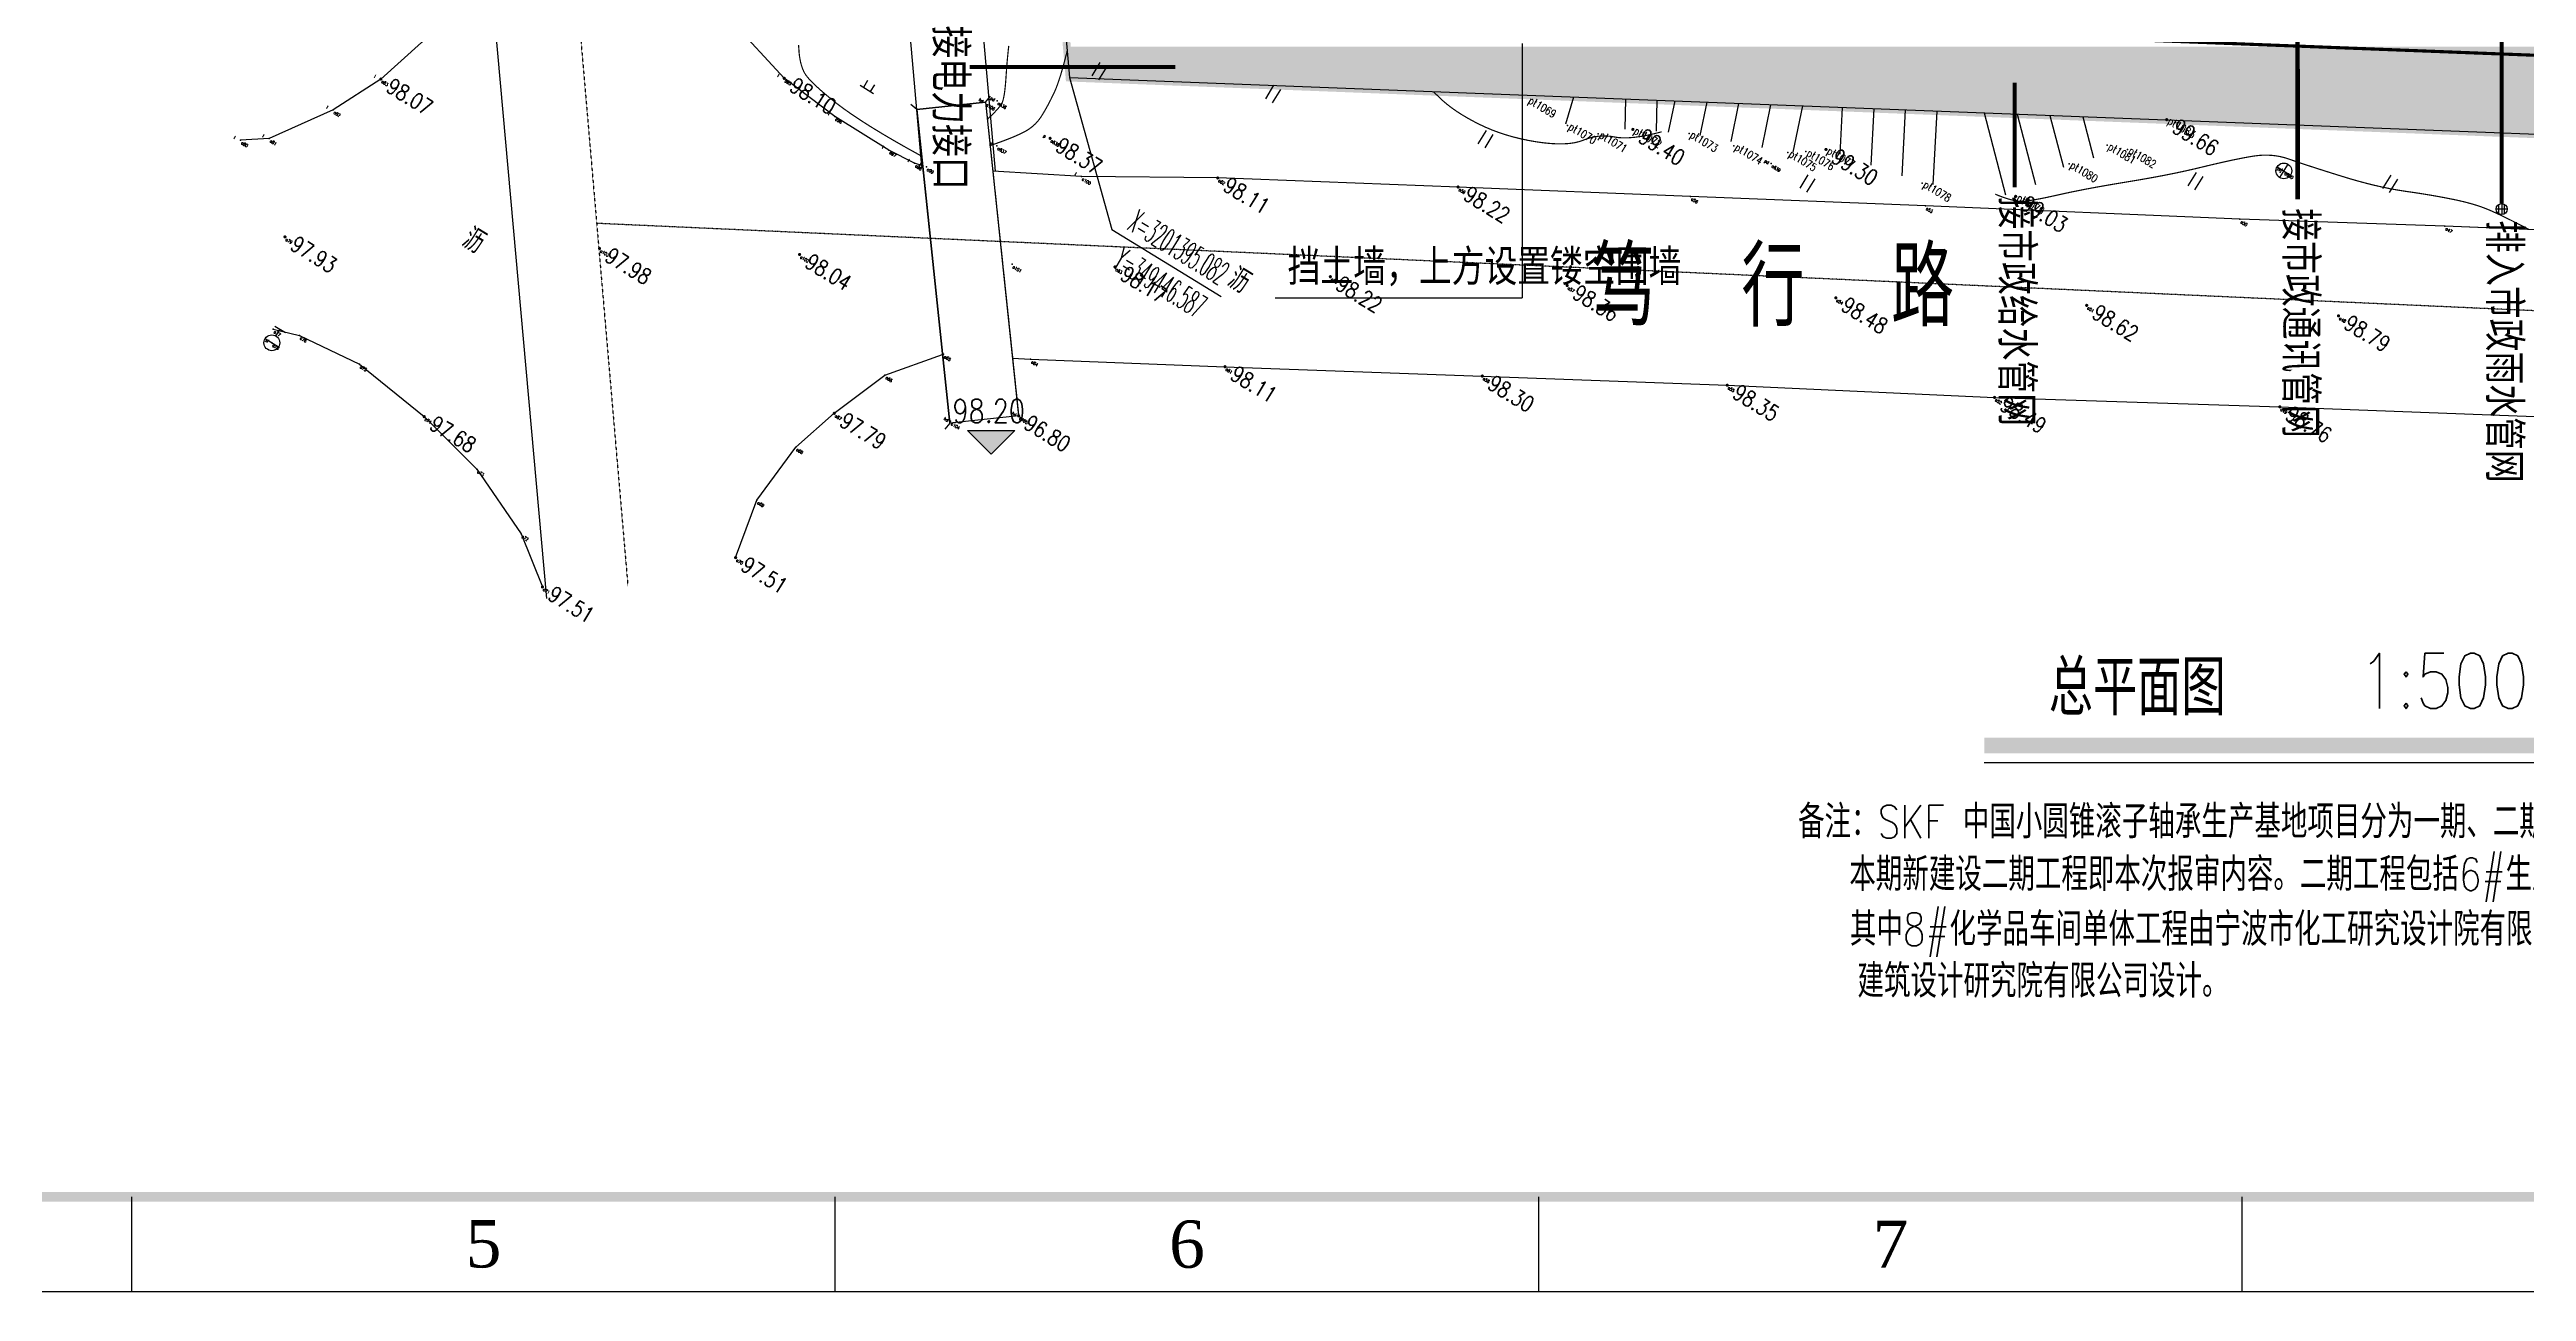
# Model space of a CAD drawing. Header units: metres. Extents: x -330863 to 383137, y -246038 to 314990.
# Drawn here: x -157429 to -436, y -236952 to -158214 of the extents above; entities that cross this region are included whole.
import ezdxf
from ezdxf.enums import TextEntityAlignment as Align

# ---------------------------------------------------------------- set-up
doc = ezdxf.new("R2010")
doc.units = ezdxf.units.M
for name, pattern in [('CENTER', [5.08, 3.175, -0.635, 0.635, -0.635]), ('DASH', [0.35, 0.25, -0.1]), ('HIDDEN', [0.375, 0.25, -0.125]), ('X2', [10, 8, -2]), ('X31', [1.8, 1.2, -0.6])]:
    doc.linetypes.add(name, pattern=pattern)
for name, color, linetype in [('-GRASS', 114, 'Continuous'), ('-总图道路', 7, 'Continuous'), ('-文字', 7, 'Continuous'), ('A-DIM_ELEV', 7, 'Continuous'), ('DIM_COOR', 7, 'Continuous'), ('MAP', 251, 'Continuous'), ('PUB_TEXT', 7, 'Continuous'), ('S市政接口', 7, 'Continuous'), ('农转用2000坐标', 6, 'Continuous'), ('文字', 7, 'Continuous')]:
    doc.layers.add(name, color=color, linetype=linetype)
doc.layers.add('X消防车道', color=6, linetype='HIDDEN', lineweight=18)
doc.styles.add('_HZTXT', font='simplex.shx', dxfattribs={"width": 0.8, "bigfont": 'hztxt.shx'})
doc.styles.add('_TCH_DIM', font='SIMPLEX.shx', dxfattribs={"width": 0.6, "bigfont": 'GBCBIG.shx'})
doc.styles.add('hz', font='simplex', dxfattribs={"width": 0.7, "bigfont": 'hztxt'})
doc.styles.add('Times', font='times.ttf')
doc.styles.add('等线体', font='simplex.shx', dxfattribs={"width": 0.6, "bigfont": 'hztxt.shx'})

# ---------------------------------------------------------------- blocks, each defined once
blk = doc.blocks.new('$TWTSYS$00000375')
for p, q in [((-0.5, 0, 0), (0.5, 0, 0)), ((0.43, 0.25, 0), (-0.43, 0.25, 0)), ((0, 0.5, 0), (0, -0.5, 0)), ((0.43, -0.25, 0), (-0.43, -0.25, 0))]:
    blk.add_line(p, q)
blk.add_circle((0, 0, 0), 0.5)
blk = doc.blocks.new('A$C163D69A9')
at = {"layer": 'S市政接口'}
for points, const_width in [([(173.66, 6.28), (179.51, -3.27)], 0.25), ([(168.34, -9.79), (161.93, 0.67)], 0.28), ([(152.65, -18.51), (149.19, -12.87)], 0.25), ([(92.2, -46.61), (103.3, -39.81)], 0.25)]:
    blk.add_lwpolyline(points, dxfattribs=dict(at, const_width=const_width))
at = {"layer": 'S市政接口', "xscale": 0.7, "yscale": 0.7, "zscale": 0.7, "rotation": 301.4878379793183}
blk.add_blockref('$TWTSYS$00000375', (179.7, -3.57), dxfattribs=at)
at = {"layer": 'S市政接口', "width": 0.8}
for s, p in [('排入市政雨水管网', (179.4, -4.58)), ('接市政通讯管网', (167.99, -10.68, 0)), ('接市政给水管网', (152.26, -19.43)), ('接电力接口', (88.98, -45.49, 193.82))]:
    blk.add_text(s, height=2, rotation=301.4878, dxfattribs=at).set_placement(p)
at = {"layer": 'S市政接口', "linetype": 'DASH', "ltscale": 0.005, "flags": 1}
for tag, p in [('SPEC', (-40.65, 255.77)), ('UNIT', (-40.66, 255.77)), ('WHAT', (-40.65, 255.77))]:
    blk.add_attdef(tag, p, '', height=0.0003, rotation=31.4878, dxfattribs=at)
blk = doc.blocks.new('gc133')
for p, q in [((-1, 0), (1, 0)), ((-0.8, 2), (0.8, 2)), ((0, 1), (0, 2))]:
    blk.add_line(p, q)
blk.add_circle((0, 0), 1)
blk = doc.blocks.new('gc043')
for p, q in [((-1, 0), (1, 0)), ((0, -1), (0, 1))]:
    blk.add_line(p, q)
blk.add_circle((0, 0), 1)
blk = doc.blocks.new('gc119')
for p, q in [((-1, 0), (1, 0)), ((-0.5, 1), (-0.5, 0)), ((0.5, 1), (0.5, 0))]:
    blk.add_line(p, q)
blk = doc.blocks.new('GC200')
at = {"linetype": 'Continuous', "const_width": 0.2, "flags": 128}
blk.add_lwpolyline([(-0.1, 0, 1), (0.1, 0, 1)], format="xyb", close=True, dxfattribs=at)
blk = doc.blocks.new('gc121')
for p, q in [((-0.5, -1), (-0.5, 1)), ((0.5, -1), (0.5, 1))]:
    blk.add_line(p, q)
blk = doc.blocks.new('*U368')
at = {"color": 5}
blk.add_lwpolyline([(0, 0), (1189, 0), (1189, 841), (0, 841)], close=True, dxfattribs=at)

msp = doc.modelspace()

# ---------------------------------------------------------------- hatches: boundary and pattern name
at = {"layer": '-GRASS'}
h = msp.add_hatch(dxfattribs=at)
h.set_pattern_fill('GRASS', color=256, scale=500, angle=-31.48784)
h.set_pattern_definition([(58.51216202, (-1970228605.7, -2547630934.4), (-329.70504027, 1372.03724668), [264.58066, -1731.01015]), (13.51216202, (-1970228605.7, -2547630934.4), (-329.705265, 1372.03818184), [264.58066, -1146.51615]), (103.51216202, (-1970228605.7, -2547630934.4), (-1372.03818184, -329.705265), [264.58066, -1146.51615])])
edge = h.paths.add_edge_path()
edge.add_arc((86400, -163029), 6000, 58.51216, 90)
edge.add_line((86400, -157029), (85000, -157029))
edge.add_line((85000, -157029), (85000, -161859))
edge.add_line((85000, -161859), (82800, -161774))
edge.add_line((82800, -161774), (82800, -166429))
edge.add_line((82800, -166429), (90000, -166429))
edge.add_line((90000, -166429), (89534, -157912))
edge = h.paths.add_edge_path()
edge.add_arc((86400, -163029), 6000, 0, 58.51216)
edge.add_line((89534, -157912), (90000, -166429))
edge.add_line((90000, -166429), (92400, -166429))
edge.add_line((92400, -166429), (92400, -163029))
h.paths.add_polyline_path([(82800, -161774), (82800, -157829), (77700, -157829), (77700, -158029), (-14123, -158029)], flags=17)
h.paths.add_polyline_path([(85000, -157029), (-39999, -157029), (-24474, -157629), (77700, -157629), (77700, -157829), (82800, -157829), (82800, -161774), (85000, -161859)])
h.paths.add_polyline_path([(90000, -167056), (90000, -166429), (82800, -166429), (82800, -161774), (-14123, -158029), (-92949, -158029), (-92776, -159993)])
at = {"layer": 'A-DIM_ELEV', "linetype": 'Continuous'}
msp.add_hatch(color=256, dxfattribs=at).paths.add_polyline_path([(-97747, -183876), (-99247, -182376), (-96247, -182376)], flags=17)
at = {"layer": 'X消防车道'}
h = msp.add_hatch(dxfattribs=at)
h.set_pattern_fill('DOTS', color=8, scale=1000, angle=-31.48784)
h.set_pattern_definition([(328.51216202, (-1970228605.7, -2547630934.4), (1506.0502845, 939.1527315), [0, -1587.5])])
h.paths.add_polyline_path([(-93210, -143670, 0.3886963), (-80261, -155529), (-29868, -155529, 0.0729934), (-27282, -155149), (-24813, -154408, -0.0729934), (-22226, -154029), (83400, -154029, -0.4142154), (92400, -163029), (92400, -173022), (96400, -173176), (96400, -163029, 0.4142203), (83400, -150029), (-22813, -150029, 0.0729934), (-25400, -150408), (-27869, -151149, -0.0729934), (-30455, -151529), (-80261, -151529, -0.3886977), (-89226, -143319), (-114667, 145381, -0.4401983), (-105702, 155171), (86000, 155171, -0.414211), (95000, 146171, -0.1414481), (97000, 153099, 0.2576704), (86000, 159171), (-105702, 159171, 0.4401961), (-118651, 145030)])

# ---------------------------------------------------------------- linework, layer by layer
at = {"layer": '-总图道路', "linetype": 'CENTER', "ltscale": 0.0001}
for p, q in [((-152681, 178375, 10100), (-120771, -192240, 10100)), ((111442, -179800, 10100), (-122752, -169237, 10100))]:
    msp.add_line(p, q, dxfattribs=at)
at = {"layer": '-总图道路', "linetype": 'Continuous'}
for p, q in [((-137522, -64197, 10100), (-125924, -193023, 10100)), ((-110867, -160039, 10100), (-114187, -156436, 10100)), ((-107661, -162467, 10100), (-110867, -160039, 10100)), ((-104230, -164584, 10100), (-107661, -162467, 10100)), ((-102602, -165426, 10100), (-104230, -164584, 10100)), ((-102083, -165585, 10100), (-102602, -165426, 10100)), ((-92023, -166269, 10100), (-97643, -165918, 10100)), ((-83386, -166358, 10100), (-92023, -166269, 10100)), ((-68151, -166930, 10100), (-83386, -166358, 10100)), ((-53416, -167531, 10100), (-68151, -166930, 10100)), ((-38530, -168134, 10100), (-53416, -167531, 10100)), ((-5606, -169411, 10100), (-18596, -168979, 10100)), ((11117, -170094, 10100), (-5606, -169411, 10100)), ((-107691, -181278, 10100), (-104476, -178853, 10100)), ((-104476, -178853, 10100), (-100821, -177543, 10100)), ((-96391, -177786, 10100), (-95247, -177855, 10100)), ((-95247, -177855, 10100), (-82926, -178322, 10100)), ((-82926, -178322, 10100), (-66619, -178915, 10100)), ((-66619, -178915, 10100), (-51090, -179496, 10100)), ((-51090, -179496, 10100), (-34151, -180269, 10100)), ((-34151, -180269, 10100), (-16067, -180869, 10100)), ((-110137, -183416, 10100), (-107691, -181278, 10100)), ((-16067, -180869, 10100), (9016, -181826, 10100)), ((-112599, -186787, 10100), (-110137, -183416, 10100)), ((-112703, -187068, 10100), (-112599, -186787, 10100))]:
    msp.add_line(p, q, dxfattribs=at)
at = {"layer": '-总图道路'}
msp.add_line((-18596, -168979, 10100), (-38530, -168134, 10100), dxfattribs=at)
for points, elevation in [([(-129814, 148371), (-102154, -165637)], 10100), ([(-125222, 148767), (-97502, -165927)], 112109)]:
    msp.add_lwpolyline(points, dxfattribs=dict(at, elevation=elevation))
at = {"color": 5}
for p, q in [((-152213, -236952), (-152213, -230952)), ((-107625, -236952), (-107625, -230952)), ((-63038, -236952), (-63038, -230952)), ((-18450, -236952), (-18450, -230952))]:
    msp.add_line(p, q, dxfattribs=at)
at = {"color": 5, "const_width": 600}
msp.add_lwpolyline([(-315563, -230952), (376837, -230952), (376837, 261648), (-315563, 261648)], close=True, dxfattribs=at)
at = {"linetype": 'Continuous', "elevation": 106921, "flags": 128}
for points in [[(-98103, -161561), (-96006, -181437)], [(-102459, -162021), (-100362, -181897)]]:
    msp.add_lwpolyline(points, dxfattribs=at)
at = {"layer": 'A-DIM_ELEV', "linetype": 'Continuous'}
for p, q in [((-99247, -182376, 10100), (-96247, -182376, 10100)), ((-97747, -183876, 10100), (-99247, -182376, 10100)), ((-97747, -183876, 10100), (-96247, -182376, 10100))]:
    msp.add_line(p, q, dxfattribs=at)
at = {"layer": 'DIM_COOR'}
for p, q in [((-92776, -159993, 10100), (-90099, -169634, 10100)), ((-90099, -169634, 10100), (-83176, -173875, 10100))]:
    msp.add_line(p, q, dxfattribs=at)
at = {"layer": 'MAP', "linetype": 'Continuous', "elevation": 10100, "flags": 128}
for points in [[(90000, 198989), (-123978, 194084), (-92776, -159993), (90000, -167056)], [(-98103, -161561), (-96006, -181437), (-100362, -181897), (-102459, -162021)]]:
    msp.add_lwpolyline(points, close=True, dxfattribs=at)
at = {"layer": 'MAP', "linetype": 'Continuous', "flags": 128}
for points, elevation in [([(-102083, -165585), (-102602, -165426), (-104230, -164584), (-107661, -162467), (-110867, -160039), (-114187, -156436), (-116684, -152977), (-117893, -150157), (-118215, -149403), (-119056, -138107), (-119529, -132442), (-120782, -118112), (-122370, -99633), (-124053, -81099), (-125741, -62370), (-127394, -43217), (-129511, -19555)], 109967), ([(-141260, -21877), (-139157, -45149), (-137522, -64197), (-135819, -83119), (-134199, -102002), (-132590, -119635), (-130994, -138267), (-130012, -148817), (-130129, -150136), (-130656, -152154), (-132016, -154916), (-133844, -157767), (-136430, -160086), (-139457, -162043), (-143501, -163849), (-145319, -163963)], 114893), ([(-98103, -161561), (-96006, -181437)], 106921), ([(-102459, -162021), (-100362, -181897)], 106921), ([(92691, -166143), (92707, -166981), (91981, -168300), (90726, -170298), (89580, -171334), (88240, -172101), (86120, -172790), (82512, -172696), (74128, -172420), (64305, -172062), (51651, -171546), (40089, -171131), (27771, -170618), (11117, -170094), (-5606, -169411), (-18596, -168979), (-38530, -168134), (-53416, -167531), (-68151, -166930), (-83386, -166358), (-92023, -166269), (-97643, -165918)], 109967), ([(-143253, -175952), (-141591, -176348), (-137788, -178172), (-133685, -181488), (-130355, -184814), (-127539, -188928), (-126189, -192285)], 107938), ([(-113944, -190425), (-112599, -186787), (-110137, -183416), (-107691, -181278), (-104476, -178853), (-100821, -177543)], 107605), ([(-96391, -177786), (-95247, -177855), (-82926, -178322), (-66619, -178915), (-51090, -179496), (-34151, -180269), (-16067, -180869), (9016, -181826), (25187, -182502), (39938, -183105), (52899, -183531), (65352, -183993), (76142, -184495), (88519, -185005), (101517, -185508), (111442, -185838)], 107605)]:
    msp.add_lwpolyline(points, dxfattribs=dict(at, elevation=elevation))
at = {"layer": 'MAP', "linetype": 'Continuous', "const_width": 75, "flags": 128}
for points in [[(-102152, -164975), (-103050, -164478), (-103885, -164003), (-104656, -163549), (-105363, -163118), (-106007, -162709), (-106588, -162322), (-107105, -161957), (-107558, -161614), (-107959, -161294), (-108317, -160997), (-108632, -160724), (-108904, -160474), (-109134, -160248), (-109321, -160046), (-109465, -159868), (-109567, -159713), (-109643, -159563), (-109710, -159402), (-109769, -159228), (-109819, -159042), (-109861, -158844), (-109895, -158634), (-109920, -158411), (-109936, -158177), (-109955, -157926)], [(-97976, -162628), (-97804, -162466), (-97649, -162314), (-97511, -162174), (-97390, -162044), (-97285, -161926), (-97198, -161818), (-97127, -161721), (-97074, -161635), (-97030, -161539), (-96989, -161410), (-96951, -161248), (-96916, -161055), (-96883, -160829), (-96854, -160570), (-96828, -160280), (-96805, -159957), (-96782, -159626), (-96759, -159311), (-96735, -159012), (-96710, -158730), (-96684, -158464), (-96658, -158215), (-96630, -157981)], [(-34106, -167387), (-33824, -167501), (-33559, -167598), (-33312, -167679), (-33082, -167743), (-32869, -167791), (-32674, -167823), (-32496, -167837), (-32335, -167836), (-32166, -167820), (-31964, -167794), (-31727, -167757), (-31457, -167710), (-31153, -167652), (-30816, -167583), (-30444, -167503), (-30039, -167413), (-29601, -167316), (-29133, -167218), (-28635, -167118), (-28107, -167017), (-27547, -166914), (-26958, -166810), (-26338, -166704), (-25688, -166597), (-25032, -166487), (-24396, -166376), (-23780, -166263), (-23184, -166148), (-22608, -166031), (-22052, -165912), (-21515, -165790), (-20999, -165667), (-20505, -165548), (-20036, -165438), (-19594, -165338), (-19177, -165246), (-18786, -165165), (-18420, -165092), (-18081, -165029), (-17766, -164976), (-17467, -164936), (-17173, -164913), (-16884, -164909), (-16599, -164922), (-16319, -164953), (-16044, -165002), (-15774, -165069), (-15508, -165154), (-15226, -165252), (-14906, -165361), (-14548, -165481), (-14151, -165611), (-13717, -165751), (-13245, -165902), (-12734, -166063), (-12185, -166235), (-11626, -166405), (-11082, -166561), (-10554, -166702), (-10042, -166829), (-9546, -166941), (-9066, -167040), (-8602, -167124), (-8154, -167194), (-7720, -167257), (-7299, -167320), (-6892, -167385), (-6497, -167450), (-6116, -167517), (-5748, -167584), (-5393, -167652), (-5051, -167720), (-4723, -167791), (-4408, -167865), (-4108, -167943), (-3821, -168023), (-3549, -168107), (-3290, -168195), (-3045, -168286), (-2814, -168380), (-2578, -168483), (-2318, -168602), (-2035, -168735), (-1727, -168884), (-1395, -169048), (-1040, -169227), (-661, -169421), (-258, -169630)]]:
    msp.add_lwpolyline(points, dxfattribs=at)
at = {"layer": 'MAP', "linetype": 'Continuous', "const_width": 75}
for points in [[(-97823, -164307), (-97483, -164190), (-97165, -164076), (-96868, -163965), (-96592, -163858), (-96338, -163755), (-96105, -163655), (-95893, -163558), (-95702, -163465), (-95527, -163370), (-95362, -163266), (-95206, -163154), (-95061, -163034), (-94925, -162905), (-94800, -162768), (-94684, -162622), (-94578, -162469), (-94477, -162307), (-94376, -162138), (-94275, -161963), (-94174, -161780), (-94072, -161590), (-93970, -161393), (-93869, -161189), (-93767, -160978), (-93663, -160744), (-93556, -160468), (-93446, -160153), (-93333, -159797), (-93217, -159400), (-93097, -158963), (-92974, -158485), (-92926, -158287)], [(-69716, -160884), (-69539, -161058), (-69315, -161277), (-69074, -161499), (-68812, -161718), (-68529, -161933), (-68225, -162145), (-67899, -162354), (-67553, -162559), (-67185, -162761), (-66796, -162960), (-66390, -163149), (-65973, -163324), (-65543, -163484), (-65100, -163629), (-64646, -163760), (-64180, -163875), (-63701, -163976), (-63210, -164062), (-62729, -164129), (-62278, -164174), (-61858, -164196), (-61469, -164195), (-61111, -164171), (-60783, -164125), (-60487, -164056), (-60221, -163964), (-59971, -163871), (-59721, -163797), (-59472, -163742), (-59223, -163707), (-58974, -163691), (-58726, -163695), (-58478, -163718), (-58231, -163760), (-57968, -163800), (-57674, -163817), (-57349, -163811), (-56992, -163782), (-56604, -163729), (-56185, -163654), (-55735, -163555), (-55253, -163433)]]:
    msp.add_lwpolyline(points, dxfattribs=at)
at = {"layer": 'MAP', "linetype": 'Continuous', "elevation": 10100}
for points in [[(-98103, -161561), (-102459, -162021)], [(-98103, -161561), (-97788, -161172)], [(-60833, -161227), (-61340, -162947)], [(-57550, -161354), (-57592, -163261)], [(-55551, -161431), (-55595, -163393)], [(-54422, -161475), (-54834, -163444)], [(-52395, -161553), (-52836, -163662)], [(-50369, -161632), (-50873, -164044)], [(-102459, -162021), (-102848, -161706)], [(-48342, -161710), (-48909, -164426)], [(-46315, -161788), (-46928, -164723)], [(-43805, -161885), (-43964, -164854)], [(-41806, -161963), (-41998, -165541)], [(-39808, -162040), (-40032, -166229)], [(-37809, -162117), (-38059, -166780)], [(-34812, -162233), (-33453, -167434)], [(-32724, -162314), (-31561, -166761)], [(-30636, -162394), (-29779, -165671)], [(-28547, -162475), (-27869, -165071)], [(-100362, -181897), (-100677, -182286)], [(-96006, -181437), (-100362, -181897)], [(-96006, -181437), (-95617, -181752)]]:
    msp.add_lwpolyline(points, dxfattribs=at)
at = {"layer": 'MAP', "linetype": 'X31', "elevation": 10100, "flags": 128}
for points in [[(-98103, -161561), (-96006, -181437)], [(-100362, -181897), (-102459, -162021)]]:
    msp.add_lwpolyline(points, dxfattribs=at)
at = {"layer": 'MAP', "linetype": 'Continuous'}
for p in [(-136430, -160086, 108174), (-110867, -160039, 108201), (-98103, -161561, 106921), (-97373, -161461, 106886), (-139457, -162043, 108085), (-107661, -162467, 108219), (-61212, -163022, 109246), (-23236, -162661, 109755), (-145319, -163963, 108068), (-143501, -163849, 108068), (-104230, -164584, 108131), (-97384, -164324, 108151), (-94013, -163844, 108468), (-59264, -163555, 109097), (-57074, -163277, 109504), (-53512, -163531, 108639), (-50671, -164320, 108886), (-47247, -164750, 109199), (-46119, -164689, 109257), (-44832, -164550, 109401), (-27018, -164288, 109014), (-25731, -164542, 109252), (-102602, -165426, 108183), (-101855, -165655, 108186), (-92023, -166269, 108192), (-83386, -166358, 108213), (-48310, -165444, 108704), (-29430, -165458, 109145), (-15811, -165910, 108958), (-68151, -166930, 108320), (-53416, -167531, 108440), (-38728, -166685, 108803), (-32811, -167525, 109130), (-38530, -168134, 108581), (-18596, -168979, 108764), (-5606, -169411, 108868), (-142506, -170093, 108029), (-122566, -170826, 108076), (-109887, -171208, 108141), (-96422, -171832, 108242), (-89897, -171997, 108265), (-76249, -172616, 108320), (-61237, -173178, 108458), (-44210, -173952, 108583), (-28310, -174434, 108719), (-12347, -175096, 108888), (-143338, -176806, 107976), (-143253, -175952, 107938), (-141591, -176348, 107952), (-137788, -178172, 107910), (-104476, -178853, 107925), (-100769, -177524, 108103), (-95247, -177855, 108143), (-82926, -178322, 108213), (-66619, -178915, 108395), (-51090, -179496, 108445), (-34151, -180269, 108593), (-133685, -181488, 107779), (-107691, -181278, 107886), (-100327, -181780, 106926), (-96006, -181437, 106903), (-16067, -180869, 108856), (-110137, -183416, 107821), (-130355, -184814, 107686), (-112599, -186787, 107703), (-127539, -188928, 107574), (-113944, -190425, 107605), (-126189, -192285, 107608)]:
    msp.add_point(p, dxfattribs=at)
at = {"layer": 'S市政接口'}
for p in [(-64099, -157829, -68946), (-79739, -173952, 111963)]:
    msp.add_line(p, (-64099, -173952, 111963), dxfattribs=at)
at = {"layer": '农转用2000坐标', "color": 1, "linetype": 'DASH', "ltscale": 0.01, "const_width": 500, "elevation": 10100}
msp.add_lwpolyline([(90000, 198989), (-123978, 194084), (-92776, -159993), (90000, -167056)], close=True, dxfattribs=at)
at = {"layer": '农转用2000坐标', "color": 5, "linetype": 'X2', "ltscale": 0.001, "const_width": 200, "elevation": 10100}
msp.add_lwpolyline([(85000, 193873), (-118529, 189207), (-88182, -155167), (85000, -161859)], close=True, dxfattribs=at)
at = {"layer": '文字'}
msp.add_line((-34799, -203425, 10100), (977, -203425, 10100), dxfattribs=at)
at = {"layer": '文字', "const_width": 1000, "elevation": 10100}
msp.add_lwpolyline([(-34799, -202343), (977, -202343)], dxfattribs=at)

# ---------------------------------------------------------------- block references
at = {"xscale": 600, "yscale": 600, "zscale": 600}
msp.add_blockref('*U368', (-330563, -236952), dxfattribs=at)
at = {"layer": 'MAP', "linetype": 'Continuous'}
ref = msp.add_blockref('GC200', (-136430, -160086, 108174), dxfattribs=dict(at, xscale=500, yscale=500, zscale=500, rotation=328.5121620192327))
ref.add_attrib('height', '98.07', dxfattribs={"layer": 'GCD', "linetype": 'Continuous', "height": 1000, "rotation": 328.51216, "style": '等线体', "width": 0.8}).set_placement((-135918, -160399, 108174), align=Align.MIDDLE_LEFT)
ref = msp.add_blockref('GC200', (-110867, -160039, 108201), dxfattribs=dict(at, xscale=500, yscale=500, zscale=500, rotation=328.5121620192327))
ref.add_attrib('height', '98.10', dxfattribs={"layer": 'GCD', "linetype": 'Continuous', "height": 1000, "rotation": 328.51216, "style": '等线体', "width": 0.8}).set_placement((-110356, -160352, 108201), align=Align.MIDDLE_LEFT)
at = {"layer": 'MAP', "linetype": 'Continuous', "xscale": 500, "yscale": 500, "zscale": 1000, "rotation": 328.5121620192327}
for name, p in [('gc119', (-105623, -160743, 10100)), ('gc121', (-90878, -159585, 10100)), ('gc121', (-79870, -161038, 10100)), ('gc121', (-66396, -163895, 10100)), ('gc121', (-46004, -166705, 10100)), ('gc121', (-21398, -166562, 10100)), ('gc043', (-15811, -165910, 108958)), ('gc121', (-9063, -166730, 10100)), ('gc133', (-143338, -176806, 107976))]:
    msp.add_blockref(name, p, dxfattribs=at)
at = {"layer": 'MAP', "linetype": 'Continuous'}
ref = msp.add_blockref('GC200', (-57074, -163277, 109504), dxfattribs=dict(at, xscale=500, yscale=500, zscale=500, rotation=328.5121620192327))
ref.add_attrib('height', '99.40', dxfattribs={"layer": 'GCD', "linetype": 'Continuous', "height": 1000, "rotation": 328.51216, "style": '等线体', "width": 0.8}).set_placement((-56562, -163590, 109504), align=Align.MIDDLE_LEFT)
ref = msp.add_blockref('GC200', (-23236, -162661, 109755), dxfattribs=dict(at, xscale=500, yscale=500, zscale=500, rotation=328.5121620192327))
ref.add_attrib('height', '99.66', dxfattribs={"layer": 'GCD', "linetype": 'Continuous', "height": 1000, "rotation": 328.51216, "style": '等线体', "width": 0.8}).set_placement((-22725, -162975, 109755), align=Align.MIDDLE_LEFT)
ref = msp.add_blockref('GC200', (-94013, -163844, 108468), dxfattribs=dict(at, xscale=500, yscale=500, zscale=500, rotation=328.5121620192327))
ref.add_attrib('height', '98.37', dxfattribs={"layer": 'GCD', "linetype": 'Continuous', "height": 1000, "rotation": 328.51216, "style": '等线体', "width": 0.8}).set_placement((-93502, -164158, 108468), align=Align.MIDDLE_LEFT)
ref = msp.add_blockref('GC200', (-44832, -164550, 109401), dxfattribs=dict(at, xscale=500, yscale=500, zscale=500, rotation=328.5121620192327))
ref.add_attrib('height', '99.30', dxfattribs={"layer": 'GCD', "linetype": 'Continuous', "height": 1000, "rotation": 328.51216, "style": '等线体', "width": 0.8}).set_placement((-44321, -164864, 109401), align=Align.MIDDLE_LEFT)
ref = msp.add_blockref('GC200', (-83386, -166358, 108213), dxfattribs=dict(at, xscale=500, yscale=500, zscale=500, rotation=328.5121620192327))
ref.add_attrib('height', '98.11', dxfattribs={"layer": 'GCD', "linetype": 'Continuous', "height": 1000, "rotation": 328.51216, "style": '等线体', "width": 0.8}).set_placement((-82875, -166672, 108213), align=Align.MIDDLE_LEFT)
ref = msp.add_blockref('GC200', (-68151, -166930, 108320), dxfattribs=dict(at, xscale=500, yscale=500, zscale=500, rotation=328.5121620192327))
ref.add_attrib('height', '98.22', dxfattribs={"layer": 'GCD', "linetype": 'Continuous', "height": 1000, "rotation": 328.51216, "style": '等线体', "width": 0.8}).set_placement((-67639, -167244, 108320), align=Align.MIDDLE_LEFT)
ref = msp.add_blockref('GC200', (-32811, -167525, 109130), dxfattribs=dict(at, xscale=500, yscale=500, zscale=500, rotation=328.5121620192327))
ref.add_attrib('height', '99.03', dxfattribs={"layer": 'GCD', "linetype": 'Continuous', "height": 1000, "rotation": 328.51216, "style": '等线体', "width": 0.8}).set_placement((-32299, -167839, 109130), align=Align.MIDDLE_LEFT)
ref = msp.add_blockref('GC200', (-142506, -170093, 108029), dxfattribs=dict(at, xscale=500, yscale=500, zscale=500, rotation=328.5121620192327))
ref.add_attrib('height', '97.93', dxfattribs={"layer": 'GCD', "linetype": 'Continuous', "height": 1000, "rotation": 328.51216, "style": '等线体', "width": 0.8}).set_placement((-141995, -170406, 108029), align=Align.MIDDLE_LEFT)
ref = msp.add_blockref('GC200', (-122566, -170826, 108076), dxfattribs=dict(at, xscale=500, yscale=500, zscale=500, rotation=328.5121620192327))
ref.add_attrib('height', '97.98', dxfattribs={"layer": 'GCD', "linetype": 'Continuous', "height": 1000, "rotation": 328.51216, "style": '等线体', "width": 0.8}).set_placement((-122054, -171139, 108076), align=Align.MIDDLE_LEFT)
ref = msp.add_blockref('GC200', (-109887, -171208, 108141), dxfattribs=dict(at, xscale=500, yscale=500, zscale=500, rotation=328.5121620192327))
ref.add_attrib('height', '98.04', dxfattribs={"layer": 'GCD', "linetype": 'Continuous', "height": 1000, "rotation": 328.51216, "style": '等线体', "width": 0.8}).set_placement((-109375, -171521, 108141), align=Align.MIDDLE_LEFT)
ref = msp.add_blockref('GC200', (-89897, -171997, 108265), dxfattribs=dict(at, xscale=500, yscale=500, zscale=500, rotation=328.5121620192327))
ref.add_attrib('height', '98.17', dxfattribs={"layer": 'GCD', "linetype": 'Continuous', "height": 1000, "rotation": 328.51216, "style": '等线体', "width": 0.8}).set_placement((-89386, -172310, 108265), align=Align.MIDDLE_LEFT)
ref = msp.add_blockref('GC200', (-76249, -172616, 108320), dxfattribs=dict(at, xscale=500, yscale=500, zscale=500, rotation=328.5121620192327))
ref.add_attrib('height', '98.22', dxfattribs={"layer": 'GCD', "linetype": 'Continuous', "height": 1000, "rotation": 328.51216, "style": '等线体', "width": 0.8}).set_placement((-75738, -172930, 108320), align=Align.MIDDLE_LEFT)
ref = msp.add_blockref('GC200', (-61237, -173178, 108458), dxfattribs=dict(at, xscale=500, yscale=500, zscale=500, rotation=328.5121620192327))
ref.add_attrib('height', '98.36', dxfattribs={"layer": 'GCD', "linetype": 'Continuous', "height": 1000, "rotation": 328.51216, "style": '等线体', "width": 0.8}).set_placement((-60726, -173492, 108458), align=Align.MIDDLE_LEFT)
ref = msp.add_blockref('GC200', (-44210, -173952, 108583), dxfattribs=dict(at, xscale=500, yscale=500, zscale=500, rotation=328.5121620192327))
ref.add_attrib('height', '98.48', dxfattribs={"layer": 'GCD', "linetype": 'Continuous', "height": 1000, "rotation": 328.51216, "style": '等线体', "width": 0.8}).set_placement((-43698, -174265, 108583), align=Align.MIDDLE_LEFT)
ref = msp.add_blockref('GC200', (-28310, -174434, 108719), dxfattribs=dict(at, xscale=500, yscale=500, zscale=500, rotation=328.5121620192327))
ref.add_attrib('height', '98.62', dxfattribs={"layer": 'GCD', "linetype": 'Continuous', "height": 1000, "rotation": 328.51216, "style": '等线体', "width": 0.8}).set_placement((-27798, -174747, 108719), align=Align.MIDDLE_LEFT)
ref = msp.add_blockref('GC200', (-12347, -175096, 108888), dxfattribs=dict(at, xscale=500, yscale=500, zscale=500, rotation=328.5121620192327))
ref.add_attrib('height', '98.79', dxfattribs={"layer": 'GCD', "linetype": 'Continuous', "height": 1000, "rotation": 328.51216, "style": '等线体', "width": 0.8}).set_placement((-11835, -175409, 108888), align=Align.MIDDLE_LEFT)
ref = msp.add_blockref('GC200', (-82926, -178322, 108213), dxfattribs=dict(at, xscale=500, yscale=500, zscale=500, rotation=328.5121620192327))
ref.add_attrib('height', '98.11', dxfattribs={"layer": 'GCD', "linetype": 'Continuous', "height": 1000, "rotation": 328.51216, "style": '等线体', "width": 0.8}).set_placement((-82414, -178636, 108213), align=Align.MIDDLE_LEFT)
ref = msp.add_blockref('GC200', (-66619, -178915, 108395), dxfattribs=dict(at, xscale=500, yscale=500, zscale=500, rotation=328.5121620192327))
ref.add_attrib('height', '98.30', dxfattribs={"layer": 'GCD', "linetype": 'Continuous', "height": 1000, "rotation": 328.51216, "style": '等线体', "width": 0.8}).set_placement((-66107, -179228, 108395), align=Align.MIDDLE_LEFT)
ref = msp.add_blockref('GC200', (-51090, -179496, 108445), dxfattribs=dict(at, xscale=500, yscale=500, zscale=500, rotation=328.5121620192327))
ref.add_attrib('height', '98.35', dxfattribs={"layer": 'GCD', "linetype": 'Continuous', "height": 1000, "rotation": 328.51216, "style": '等线体', "width": 0.8}).set_placement((-50578, -179809, 108445), align=Align.MIDDLE_LEFT)
ref = msp.add_blockref('GC200', (-34151, -180269, 108593), dxfattribs=dict(at, xscale=500, yscale=500, zscale=500, rotation=328.5121620192327))
ref.add_attrib('height', '98.49', dxfattribs={"layer": 'GCD', "linetype": 'Continuous', "height": 1000, "rotation": 328.51216, "style": '等线体', "width": 0.8}).set_placement((-33640, -180582, 108593), align=Align.MIDDLE_LEFT)
ref = msp.add_blockref('GC200', (-133685, -181488, 107779), dxfattribs=dict(at, xscale=500, yscale=500, zscale=500, rotation=328.5121620192327))
ref.add_attrib('height', '97.68', dxfattribs={"layer": 'GCD', "linetype": 'Continuous', "height": 1000, "rotation": 328.51216, "style": '等线体', "width": 0.8}).set_placement((-133174, -181801, 107779), align=Align.MIDDLE_LEFT)
ref = msp.add_blockref('GC200', (-107691, -181278, 107886), dxfattribs=dict(at, xscale=500, yscale=500, zscale=500, rotation=328.5121620192327))
ref.add_attrib('height', '97.79', dxfattribs={"layer": 'GCD', "linetype": 'Continuous', "height": 1000, "rotation": 328.51216, "style": '等线体', "width": 0.8}).set_placement((-107180, -181592, 107886), align=Align.MIDDLE_LEFT)
ref = msp.add_blockref('GC200', (-96006, -181437, 106903), dxfattribs=dict(at, xscale=500, yscale=500, zscale=500, rotation=328.5121620192327))
ref.add_attrib('height', '96.80', dxfattribs={"layer": 'GCD', "linetype": 'Continuous', "height": 1000, "rotation": 328.51216, "style": '等线体', "width": 0.8}).set_placement((-95494, -181751, 106903), align=Align.MIDDLE_LEFT)
ref = msp.add_blockref('GC200', (-16067, -180869, 108856), dxfattribs=dict(at, xscale=500, yscale=500, zscale=500, rotation=328.5121620192327))
ref.add_attrib('height', '98.76', dxfattribs={"layer": 'GCD', "linetype": 'Continuous', "height": 1000, "rotation": 328.51216, "style": '等线体', "width": 0.8}).set_placement((-15555, -181182, 108856), align=Align.MIDDLE_LEFT)
ref = msp.add_blockref('GC200', (-113944, -190425, 107605), dxfattribs=dict(at, xscale=500, yscale=500, zscale=500, rotation=328.5121620192327))
ref.add_attrib('height', '97.51', dxfattribs={"layer": 'GCD', "linetype": 'Continuous', "height": 1000, "rotation": 328.51216, "style": '等线体', "width": 0.8}).set_placement((-113432, -190739, 107605), align=Align.MIDDLE_LEFT)
ref = msp.add_blockref('GC200', (-126189, -192285, 107608), dxfattribs=dict(at, xscale=500, yscale=500, zscale=500, rotation=328.5121620192327))
ref.add_attrib('height', '97.51', dxfattribs={"layer": 'GCD', "linetype": 'Continuous', "height": 1000, "rotation": 328.51216, "style": '等线体', "width": 0.8}).set_placement((-125678, -192599, 107608), align=Align.MIDDLE_LEFT)
at = {"layer": 'S市政接口', "xscale": 1000, "yscale": 1000, "zscale": 1000, "rotation": 328.5121620192327}
msp.add_blockref('A$C163D69A9', (-153377, -71426, 10100), dxfattribs=at)

# ---------------------------------------------------------------- texts
at = {"layer": '-文字', "linetype": 'Continuous', "style": '_HZTXT', "width": 0.8}
msp.add_text('笃  行  路', height=5000, rotation=359.99995, dxfattribs=at).set_placement((-48197, -173005, 10100), align=Align.MIDDLE)
at = {"layer": '-文字', "extrusion": (5.20176e-07, 1.04695e-06, 1), "style": '_HZTXT', "width": 0.8}
for s, p in [('备注：SKF 中国小圆锥滚子轴承生产基地项目分为一期、二期两期实施，其中一期已建成，', (-46602, -208221, 10100)), ('本期新建设二期工程即本次报审内容。二期工程包括6#生产车间、7#动力房、8#化学品车间、9#门卫，', (-43355, -211553, 10100)), ('其中8#化学品车间单体工程由宁波市化工研究设计院有限公司设计，其余单体建筑由宁波市', (-43319, -215038, 10100)), ('建筑设计研究院有限公司设计。', (-42839, -218321, 10100))]:
    msp.add_text(s, height=2100, rotation=0, dxfattribs=at).set_placement(p)
at = {"color": 4, "style": 'Times'}
for s, p in [('5', (-129919, -233952)), ('6', (-85332, -233952)), ('7', (-40744, -233952))]:
    msp.add_text(s, height=3000, dxfattribs=at).set_placement(p, align=Align.MIDDLE)
at = {"layer": 'A-DIM_ELEV', "color": 7, "linetype": 'Continuous', "style": '_HZTXT', "width": 0.8}
msp.add_text('98.20', height=1487.5, dxfattribs=at).set_placement((-100197, -181876, 10100))
at = {"layer": 'MAP', "linetype": 'Continuous', "style": 'hz', "width": 0.8}
for s, height, p in [('l', 200, (-136882, -159983, 108174)), ('l', 200, (-111319, -159936, 108201)), ('a83', 200, (-136421, -160311, 108174)), ('a95', 200, (-110859, -160264, 108201)), ('hd', 200, (-98555, -161459, 106921)), ('a106', 200, (-98094, -161786, 106921)), ('pd', 200, (-97825, -161359, 106886)), ('a636', 200, (-97365, -161687, 106886)), ('pt1069', 500, (-63748, -161583, 109748)), ('l', 200, (-139909, -161941, 108085)), ('a82', 200, (-139448, -162268, 108085)), ('l', 200, (-108113, -162365, 108219)), ('a96', 200, (-107652, -162693, 108219)), ('pt1070', 500, (-61203, -163247, 109246)), ('pt1072', 500, (-57065, -163502, 109504)), ('pt1083', 500, (-23228, -162886, 109755)), ('l', 200, (-145771, -163860, 108068)), ('a80', 200, (-145310, -164188, 108068)), ('l', 200, (-143953, -163746, 108068)), ('a81', 200, (-143492, -164074, 108068)), ('l', 200, (-104682, -164481, 108131)), ('a97', 200, (-104221, -164809, 108131)), ('p', 200, (-97836, -164222, 108151)), ('a637', 200, (-97376, -164549, 108151)), ('p', 200, (-94465, -163742, 108468)), ('a638', 200, (-94005, -164070, 108468)), ('pt1071', 500, (-59256, -163780, 109097)), ('pt1073', 500, (-53503, -163756, 108639)), ('pt1074', 500, (-50662, -164545, 108886)), ('pt1075', 500, (-47238, -164975, 109199)), ('pt1076', 500, (-46110, -164914, 109257)), ('pt1077', 500, (-44824, -164776, 109401)), ('pt1081', 500, (-27010, -164514, 109014)), ('pt1082', 500, (-25723, -164767, 109252)), ('l', 200, (-103054, -165324, 108183)), ('a98', 200, (-102593, -165651, 108183)), ('l', 200, (-102307, -165553, 108186)), ('a99', 200, (-101846, -165880, 108186)), ('l', 200, (-92475, -166167, 108192)), ('a100', 200, (-92014, -166494, 108192)), ('pd', 200, (-48762, -165342, 108704)), ('a639', 200, (-48302, -165670, 108704)), ('pt1080', 500, (-29422, -165683, 109145)), ('ysj', 200, (-16263, -165807, 108958)), ('a640', 200, (-15802, -166135, 108958)), ('a62', 200, (-83378, -166583, 108213)), ('a59', 200, (-68142, -167155, 108320)), ('a56', 200, (-53407, -167756, 108440)), ('pt1078', 500, (-38720, -166910, 108803)), ('pt1079', 500, (-32802, -167751, 109130)), ('a53', 200, (-38521, -168359, 108581)), ('a50', 200, (-18587, -169204, 108764)), ('a47', 200, (-5597, -169636, 108868)), ('a79', 200, (-142498, -170318, 108029)), ('a103', 200, (-122557, -171051, 108076)), ('a102', 200, (-109878, -171433, 108141)), ('a101', 200, (-96413, -172057, 108242)), ('a63', 200, (-89889, -172222, 108265)), ('a60', 200, (-76241, -172842, 108320)), ('a57', 200, (-61229, -173403, 108458)), ('a54', 200, (-44201, -174177, 108583)), ('a51', 200, (-28301, -174659, 108719)), ('a48', 200, (-12338, -175321, 108888)), ('xf', 200, (-143790, -176703, 107976)), ('a78', 200, (-143330, -177031, 107976)), ('a77', 200, (-143244, -176178, 107938)), ('a76', 200, (-141582, -176573, 107952)), ('a75', 200, (-137780, -178397, 107910)), ('a65', 200, (-100760, -177749, 108103)), ('a64', 200, (-95238, -178080, 108143)), ('a61', 200, (-82917, -178548, 108213)), ('a66', 200, (-104467, -179078, 107925)), ('a58', 200, (-66610, -179140, 108395)), ('a55', 200, (-51081, -179721, 108445)), ('a52', 200, (-34143, -180494, 108593)), ('a74', 200, (-133677, -181713, 107779)), ('a67', 200, (-107683, -181503, 107886)), ('hd', 200, (-100779, -181677, 106926)), ('a104', 200, (-100318, -182005, 106926)), ('hd', 200, (-96458, -181335, 106903)), ('a105', 200, (-95997, -181662, 106903)), ('a49', 200, (-16058, -181094, 108856)), ('a68', 200, (-110129, -183642, 107821)), ('a73', 200, (-130347, -185039, 107686)), ('a69', 200, (-112591, -187012, 107703)), ('a72', 200, (-127531, -189153, 107574)), ('a70', 200, (-113935, -190651, 107605)), ('a71', 200, (-126181, -192510, 107608))]:
    msp.add_text(s, height=height, rotation=328.51216, dxfattribs=at).set_placement(p)
at = {"layer": 'MAP', "linetype": 'Continuous', "style": '等线体', "width": 0.8}
for p in [(-130483, -170271, 10100), (-81972, -172796, 10100)]:
    msp.add_text('沥', height=1500, rotation=328.51216, dxfattribs=at).set_placement(p, align=Align.MIDDLE)
at = {"layer": 'PUB_TEXT', "style": '_TCH_DIM', "width": 0.423529}
for s, p in [('X=3201395.082', (-89195, -169572, 10100)), ('Y=349446.587', (-90111, -171987, 10100))]:
    msp.add_text(s, height=1487.5, rotation=328.51216, dxfattribs=at).set_placement(p)
at = {"layer": 'S市政接口', "width": 0.8}
msp.add_text('挡土墙，上方设置镂空围墙', height=2000, dxfattribs=at).set_placement((-78960, -172929, 111963))
at = {"layer": '文字', "style": '_HZTXT', "width": 0.8}
for s, p in [('总平面图', (-30711, -200426, 10100)), ('1:500', (-11070, -199992, 10100))]:
    msp.add_text(s, height=3500, rotation=0, dxfattribs=at).set_placement(p)

doc.saveas('drawing.dxf')
